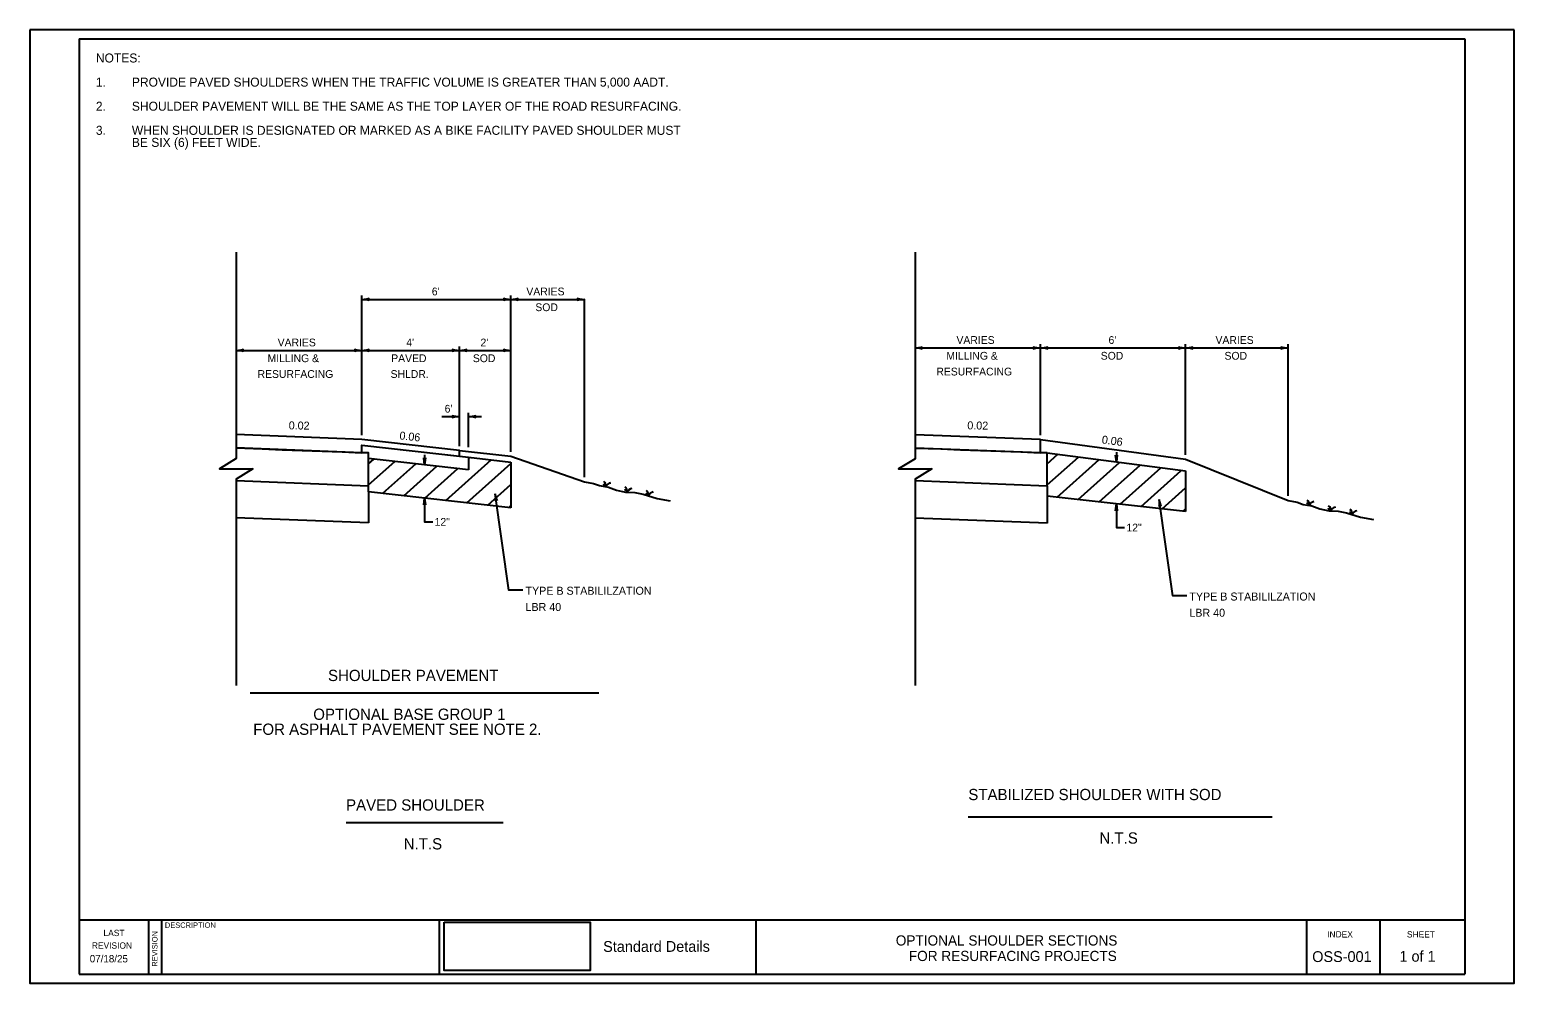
# Model space of a CAD drawing. Extents: x -811 to -151, y 2462 to 2886.
import ezdxf

# ---------------------------------------------------------------- set-up
doc = ezdxf.new("R2010")
doc.units = 0
for name, color, linetype in [('AdhocPoint_dp', 7, 'Continuous'), ('DimLines_dp', 7, 'Continuous'), ('NonPlottingEle_dp', 7, 'Continuous'), ('PavtBase_px', 7, 'Continuous'), ('PavtMisc_px', 7, 'Continuous'), ('PavtStabilization', 7, 'Continuous'), ('PavtStabilization_px', 7, 'Continuous'), ('PlotBorder_dp', 7, 'Continuous'), ('SheetBorder_dp', 7, 'Continuous'), ('Sod', 7, 'Continuous'), ('TextMisc', 7, 'Continuous'), ('TextTitle', 7, 'Continuous')]:
    doc.layers.add(name, color=color, linetype=linetype)

msp = doc.modelspace()

# ---------------------------------------------------------------- linework, layer by layer
at = {"layer": 'AdhocPoint_dp'}
msp.add_line((-810.6, 2461.67), (-810.6, 2461.67), dxfattribs=at)
msp.add_line((-810.6, 2461.67), (-810.6, 2461.67), dxfattribs=at)
at = {"layer": 'DimLines_dp'}
for p, q in [((-662.91, 2731.47), (-662.91, 2767.44)), ((-662.91, 2765.77), (-596.7, 2765.77)), ((-596.7, 2739.18), (-596.7, 2767.44)), ((-596.7, 2765.77), (-563.95, 2765.77)), ((-563.95, 2686.71), (-563.95, 2765.77)), ((-361.24, 2705.43), (-361.24, 2745.86)), ((-296.71, 2717.6), (-296.71, 2745.86)), ((-251.19, 2678.38), (-251.19, 2745.86)), ((-718.83, 2743.1), (-662.91, 2743.1)), ((-662.91, 2705.43), (-662.91, 2744.77)), ((-662.91, 2743.1), (-619.51, 2743.1)), ((-619.51, 2700.54), (-619.51, 2744.77)), ((-619.51, 2743.1), (-596.7, 2743.1)), ((-596.7, 2716.5), (-596.7, 2744.77)), ((-416.98, 2744.19), (-361.24, 2744.19)), ((-361.24, 2744.19), (-296.71, 2744.19)), ((-296.71, 2744.19), (-251.19, 2744.19)), ((-627.44, 2713.64), (-619.51, 2713.64)), ((-615.51, 2700.09), (-615.51, 2715.31)), ((-615.51, 2713.64), (-609.67, 2713.64)), ((-596.7, 2697.98), (-596.7, 2717.6)), ((-296.71, 2696.72), (-296.71, 2717.6)), ((-635.04, 2692.22), (-635.44, 2695.28)), ((-635.44, 2695.28), (-635.04, 2694.43)), ((-635.04, 2696.64), (-635.04, 2692.22)), ((-634.64, 2695.28), (-635.04, 2692.22)), ((-635.04, 2694.43), (-634.64, 2695.28)), ((-327.5, 2693.48), (-327.89, 2696.54)), ((-327.89, 2696.54), (-327.5, 2695.69)), ((-327.5, 2697.9), (-327.5, 2693.48)), ((-327.1, 2696.54), (-327.5, 2693.48)), ((-327.5, 2695.69), (-327.1, 2696.54)), ((-635.44, 2674.37), (-635.04, 2677.43)), ((-635.04, 2675.23), (-635.44, 2674.37)), ((-635.04, 2677.43), (-635.04, 2666.86)), ((-635.04, 2677.43), (-634.64, 2674.37)), ((-634.64, 2674.37), (-635.04, 2675.23)), ((-602.77, 2676.35), (-603.59, 2679.33)), ((-603.59, 2679.33), (-603.56, 2676.24)), ((-603.56, 2676.24), (-603.28, 2677.15)), ((-603.28, 2677.15), (-602.77, 2676.35)), ((-327.89, 2671.8), (-327.5, 2674.86)), ((-327.5, 2674.86), (-327.5, 2664.29)), ((-327.5, 2674.86), (-327.1, 2671.8)), ((-307.64, 2673.78), (-308.46, 2676.76)), ((-308.46, 2676.76), (-308.42, 2673.68)), ((-308.42, 2673.68), (-308.15, 2674.58)), ((-308.15, 2674.58), (-307.64, 2673.78)), ((-327.5, 2672.66), (-327.89, 2671.8)), ((-327.1, 2671.8), (-327.5, 2672.66))]:
    msp.add_line(p, q, dxfattribs=at)
for points in [[(-718.83, 2786.7), (-718.83, 2694.95), (-726.24, 2690.37), (-711.41, 2690.37), (-718.83, 2685.79), (-718.83, 2594.04)], [(-416.98, 2786.69), (-416.98, 2694.94), (-424.4, 2690.36), (-409.57, 2690.36), (-416.98, 2685.79), (-416.98, 2594.04)], [(-660.69, 2765.77), (-659.85, 2765.37), (-662.91, 2765.77), (-659.85, 2766.17), (-660.69, 2765.77)], [(-598.92, 2765.77), (-599.77, 2766.17), (-596.7, 2765.77), (-599.77, 2765.37), (-598.92, 2765.77)], [(-594.48, 2765.77), (-593.63, 2765.37), (-596.7, 2765.77), (-593.63, 2766.17), (-594.48, 2765.77)], [(-566.17, 2765.77), (-567.01, 2766.17), (-563.95, 2765.77), (-567.01, 2765.37), (-566.17, 2765.77)], [(-716.61, 2743.1), (-715.76, 2742.7), (-718.83, 2743.1), (-715.76, 2743.49), (-716.61, 2743.1)], [(-665.13, 2743.1), (-665.98, 2743.49), (-662.91, 2743.1), (-665.98, 2742.7), (-665.13, 2743.1)], [(-660.69, 2743.1), (-659.85, 2742.7), (-662.91, 2743.1), (-659.85, 2743.49), (-660.69, 2743.1)], [(-621.72, 2743.1), (-622.57, 2743.49), (-619.51, 2743.1), (-622.57, 2742.7), (-621.72, 2743.1)], [(-617.29, 2743.1), (-616.44, 2742.7), (-619.51, 2743.1), (-616.44, 2743.49), (-617.29, 2743.1)], [(-598.92, 2743.1), (-599.77, 2743.49), (-596.7, 2743.1), (-599.77, 2742.7), (-598.92, 2743.1)], [(-414.77, 2744.19), (-413.92, 2743.79), (-416.98, 2744.19), (-413.92, 2744.59), (-414.77, 2744.19)], [(-363.45, 2744.19), (-364.3, 2744.59), (-361.24, 2744.19), (-364.3, 2743.79), (-363.45, 2744.19)], [(-359.02, 2744.19), (-358.17, 2743.79), (-361.24, 2744.19), (-358.17, 2744.59), (-359.02, 2744.19)], [(-298.93, 2744.19), (-299.78, 2744.59), (-296.71, 2744.19), (-299.78, 2743.79), (-298.93, 2744.19)], [(-294.49, 2744.19), (-293.64, 2743.79), (-296.71, 2744.19), (-293.64, 2744.59), (-294.49, 2744.19)], [(-253.4, 2744.19), (-254.25, 2744.59), (-251.19, 2744.19), (-254.25, 2743.79), (-253.4, 2744.19)], [(-621.72, 2713.64), (-622.57, 2714.04), (-619.51, 2713.64), (-622.57, 2713.24), (-621.72, 2713.64)], [(-613.29, 2713.64), (-612.44, 2713.24), (-615.51, 2713.64), (-612.44, 2714.04), (-613.29, 2713.64)], [(-635.04, 2677.43), (-635.04, 2666.86), (-631.39, 2666.86)], [(-591.35, 2636.46), (-597.53, 2636.46), (-603.59, 2679.33)], [(-327.5, 2674.86), (-327.5, 2664.29), (-323.85, 2664.29)], [(-296.22, 2633.89), (-302.39, 2633.89), (-308.46, 2676.76)]]:
    msp.add_lwpolyline(points, dxfattribs=at)
at = {"layer": 'NonPlottingEle_dp'}
msp.add_lwpolyline([(-626.4, 2488.79), (-561.38, 2488.79), (-561.38, 2467.33), (-626.4, 2467.33)], close=True, dxfattribs=at)
at = {"layer": 'PavtBase_px'}
for p, q in [((-659.95, 2697.49), (-662.91, 2697.6)), ((-615.51, 2695.57), (-615.51, 2690.02))]:
    msp.add_line(p, q, dxfattribs=at)
msp.add_lwpolyline([(-615.5, 2690.02), (-659.95, 2695.02), (-659.95, 2697.49), (-662.91, 2697.6), (-662.91, 2700.9), (-615.51, 2695.57)], dxfattribs=at)
at = {"layer": 'PavtMisc_px'}
for p, q in [((-662.91, 2703.43), (-718.83, 2705.62)), ((-718.83, 2705.62), (-718.83, 2699.69)), ((-718.83, 2699.69), (-707.19, 2699.25)), ((-662.91, 2703.43), (-662.91, 2703.43)), ((-662.91, 2697.6), (-662.91, 2700.9)), ((-662.91, 2700.9), (-662.91, 2700.9)), ((-361.24, 2703.43), (-416.98, 2705.61)), ((-416.98, 2705.61), (-416.98, 2699.68)), ((-416.98, 2699.68), (-405.51, 2699.25)), ((-361.24, 2700.9), (-361.24, 2703.43)), ((-361.24, 2703.43), (-361.24, 2703.43)), ((-361.24, 2697.6), (-361.24, 2700.9)), ((-361.24, 2700.9), (-361.24, 2700.9)), ((-707.19, 2699.25), (-698.41, 2698.92)), ((-698.41, 2698.92), (-671.69, 2697.93)), ((-671.69, 2697.93), (-662.91, 2697.6)), ((-405.51, 2699.25), (-396.74, 2698.92)), ((-396.74, 2698.92), (-370.01, 2697.93)), ((-370.01, 2697.93), (-361.24, 2697.6))]:
    msp.add_line(p, q, dxfattribs=at)
msp.add_lwpolyline([(-662.91, 2700.9), (-619.51, 2696.02), (-619.51, 2698.54), (-662.91, 2703.43)], dxfattribs=at)
at = {"layer": 'PavtStabilization'}
for p, q in [((-659.95, 2680.24), (-659.95, 2695.02)), ((-659.95, 2692.69), (-657.63, 2694.76)), ((-659.95, 2683.31), (-648.29, 2693.71)), ((-625.66, 2676.38), (-605.44, 2694.43)), ((-616.33, 2675.33), (-596.7, 2692.85)), ((-615.51, 2695.57), (-596.7, 2693.45)), ((-615.51, 2694.83), (-614.77, 2695.48)), ((-596.7, 2693.45), (-596.71, 2673.12)), ((-358.27, 2697.49), (-296.71, 2689.46)), ((-358.27, 2692.69), (-353.58, 2696.88)), ((-358.27, 2683.31), (-344.41, 2695.68)), ((-353.89, 2677.84), (-335.23, 2694.49)), ((-344.55, 2676.78), (-326.06, 2693.29)), ((-653.67, 2679.53), (-638.96, 2692.66)), ((-644.33, 2678.48), (-629.62, 2691.61)), ((-635, 2677.43), (-620.29, 2690.56)), ((-335.22, 2675.73), (-316.89, 2692.1)), ((-325.88, 2674.68), (-307.72, 2690.9)), ((-316.55, 2673.63), (-298.81, 2689.47)), ((-296.71, 2689.46), (-296.72, 2671.4)), ((-659.95, 2682.92), (-659.95, 2682.92)), ((-596.71, 2673.12), (-659.95, 2680.24)), ((-606.99, 2674.28), (-596.7, 2683.46)), ((-307.21, 2672.58), (-296.71, 2681.95)), ((-597.66, 2673.23), (-596.71, 2674.08)), ((-296.72, 2671.4), (-358.27, 2678.33)), ((-669.38, 2666.72), (-669.38, 2666.72)), ((-297.88, 2671.53), (-296.72, 2672.57))]:
    msp.add_line(p, q, dxfattribs=at)
at = {"layer": 'PavtStabilization_px'}
for p, q in [((-361.24, 2697.6), (-416.98, 2699.68)), ((-358.27, 2697.49), (-361.24, 2697.6)), ((-358.27, 2697.49), (-361.24, 2697.6)), ((-358.27, 2682.92), (-358.27, 2697.49)), ((-659.95, 2680.24), (-659.95, 2666.37)), ((-416.98, 2685.19), (-358.27, 2682.92)), ((-358.27, 2682.92), (-358.27, 2666.32)), ((-659.95, 2666.37), (-718.83, 2668.58)), ((-416.98, 2668.57), (-358.27, 2666.37)), ((-367.71, 2666.72), (-367.7, 2666.72))]:
    msp.add_line(p, q, dxfattribs=at)
msp.add_lwpolyline([(-718.83, 2685.19), (-659.95, 2682.92), (-659.95, 2697.49), (-662.91, 2697.6), (-718.83, 2699.69)], dxfattribs=at)
at = {"layer": 'PlotBorder_dp'}
msp.add_line((-150.6, 2885.67), (-810.6, 2885.67), dxfattribs=at)
msp.add_lwpolyline([(-810.6, 2885.67), (-810.6, 2461.67), (-150.6, 2461.67), (-150.6, 2885.67)], dxfattribs=at)
at = {"layer": 'SheetBorder_dp'}
for p, q in [((-788.6, 2881.67), (-788.6, 2465.67)), ((-788.6, 2881.67), (-172.6, 2881.67)), ((-172.6, 2881.67), (-172.6, 2465.67)), ((-557.51, 2590.65), (-712.59, 2590.65)), ((-258.21, 2535.62), (-393.32, 2535.62)), ((-600.14, 2533.04), (-669.95, 2533.04)), ((-788.6, 2489.84), (-172.6, 2489.84)), ((-757.76, 2489.84), (-757.76, 2465.67)), ((-751.93, 2489.84), (-751.93, 2465.67)), ((-628.61, 2489.84), (-628.61, 2465.67)), ((-487.76, 2489.84), (-487.76, 2465.67)), ((-242.76, 2465.67), (-242.76, 2489.84)), ((-210.26, 2465.67), (-210.26, 2489.84)), ((-788.6, 2465.67), (-172.6, 2465.67))]:
    msp.add_line(p, q, dxfattribs=at)
at = {"layer": 'Sod'}
for p, q in [((-361.24, 2703.43), (-296.71, 2694.72)), ((-619.51, 2698.54), (-596.7, 2695.98)), ((-596.7, 2695.98), (-563.95, 2684.71)), ((-296.71, 2694.72), (-251.19, 2676.38))]:
    msp.add_line(p, q, dxfattribs=at)
for points in [[(-563.95, 2684.71), (-559.92, 2683.94), (-557.23, 2682.96), (-553.34, 2682.26), (-549.75, 2680.94), (-545.66, 2680.08), (-541.6, 2679.92), (-537.9, 2679.22), (-531.67, 2677.23), (-525.94, 2676.22)], [(-251.19, 2676.38), (-247.16, 2675.61), (-244.47, 2674.63), (-240.57, 2673.93), (-236.99, 2672.6), (-232.89, 2671.74), (-228.84, 2671.59), (-225.14, 2670.89), (-218.9, 2668.9), (-213.17, 2667.88)]]:
    msp.add_lwpolyline(points, dxfattribs=at)
for centre, radius, start, end in [((-555.26, 2682.47), 0.859, 19.391, 120.32541), ((-555.26, 2682.47), 0.816, 359.10579, 120.32541), ((-556.59, 2682.93), 2.15, 352.40051, 57.26049), ((-556.59, 2682.93), 2.19, 348.82963, 57.26049), ((-552.06, 2681.58), 2.54, 97.81997, 159.42752), ((-552.06, 2681.58), 2.6, 97.81997, 155.04472), ((-545.76, 2680.06), 0.859, 19.391, 120.32541), ((-545.76, 2680.06), 0.816, 359.10579, 120.32541), ((-547.09, 2680.52), 2.15, 352.40051, 57.26049), ((-547.09, 2680.52), 2.19, 348.82963, 57.26049), ((-542.56, 2679.17), 2.54, 97.81997, 159.42752), ((-542.56, 2679.17), 2.6, 97.81997, 155.04472), ((-537.59, 2678.9), 2.15, 352.40051, 57.26049), ((-537.59, 2678.9), 2.19, 348.82963, 57.26049), ((-533.06, 2677.56), 2.54, 97.81997, 159.42752), ((-533.06, 2677.56), 2.6, 97.81997, 155.04472), ((-536.26, 2678.45), 0.859, 19.391, 120.32541), ((-536.26, 2678.45), 0.816, 359.10579, 120.32541), ((-242.5, 2674.14), 0.859, 19.391, 120.32541), ((-242.5, 2674.14), 0.816, 359.10579, 120.32541), ((-243.83, 2674.6), 2.15, 352.40051, 57.26049), ((-243.83, 2674.6), 2.19, 348.82963, 57.26049), ((-239.3, 2673.25), 2.54, 97.81997, 159.42752), ((-239.3, 2673.25), 2.6, 97.81997, 155.04472), ((-234.33, 2672.19), 2.15, 352.40051, 57.26049), ((-234.33, 2672.19), 2.19, 348.82963, 57.26049), ((-229.8, 2670.84), 2.54, 97.81997, 159.42752), ((-229.8, 2670.84), 2.6, 97.81997, 155.04472), ((-233, 2671.73), 0.859, 19.391, 120.32541), ((-233, 2671.73), 0.816, 359.10579, 120.32541), ((-223.49, 2670.11), 0.859, 19.391, 120.32541), ((-223.49, 2670.11), 0.816, 359.10579, 120.32541), ((-224.83, 2670.57), 2.15, 352.40051, 57.26049), ((-224.83, 2670.57), 2.19, 348.82963, 57.26049), ((-220.29, 2669.22), 2.54, 97.81997, 159.42752), ((-220.29, 2669.22), 2.6, 97.81997, 155.04472)]:
    msp.add_arc(centre, radius, start, end, dxfattribs=at)

# ---------------------------------------------------------------- texts
at = {"layer": 'TextMisc'}
for s, height, p in [('NOTES:', 4, (-781.17, 2871.09)), ('PROVIDE PAVED SHOULDERS WHEN THE TRAFFIC VOLUME IS GREATER THAN 5,000 AADT.', 4, (-765.17, 2860.37)), ('1.', 4, (-781.17, 2860.37)), ('2.', 4, (-781.17, 2849.65)), ('SHOULDER PAVEMENT WILL BE THE SAME AS THE TOP LAYER OF THE ROAD RESURFACING.', 4, (-765.17, 2849.65)), ('3.', 4, (-781.17, 2838.93)), ('WHEN SHOULDER IS DESIGNATED OR MARKED AS A BIKE FACILITY PAVED SHOULDER MUST', 4, (-765.17, 2838.93)), ('BE SIX (6) FEET WIDE.', 4, (-765.17, 2833.57)), ("6'", 3.458, (-631.82, 2767.55)), ('VARIES', 3.458, (-589.8, 2767.55)), ('SOD', 3.458, (-585.8, 2760.54)), ('VARIES', 3.458, (-700.35, 2744.87)), ("4'", 3.458, (-643.17, 2744.87)), ("2'", 3.458, (-610.17, 2744.87)), ('VARIES', 3.458, (-398.59, 2745.97)), ("6'", 3.458, (-330.99, 2745.97)), ('VARIES', 3.458, (-283.43, 2745.97)), ('MILLING &', 3.458, (-704.85, 2737.86)), ('PAVED', 3.458, (-649.88, 2737.86)), ('SOD', 3.458, (-613.58, 2737.86)), ('MILLING &', 3.458, (-403.09, 2738.96)), ('SOD', 3.458, (-334.45, 2738.96)), ('SOD', 3.458, (-279.42, 2738.96)), ('RESURFACING', 3.4583, (-709.29, 2730.85)), ('SHLDR.', 3.458, (-650.15, 2730.85)), ('RESURFACING', 3.4583, (-407.53, 2731.94)), ("6'", 3.458, (-626.13, 2715.42)), ('12"', 3.458, (-630.58, 2665.13)), ('12"', 3.458, (-323.03, 2662.56)), ('TYPE B STABILILZATION', 3.5571, (-590.18, 2634.44)), ('TYPE B STABILILZATION', 3.5571, (-295.05, 2631.87)), ('LBR 40', 3.557, (-590.18, 2627.22)), ('LBR 40', 3.557, (-295.05, 2624.66)), ('OPTIONAL SHOULDER SECTIONS', 4.5246, (-425.56, 2478.47)), ('FOR RESURFACING PROJECTS', 4.5246, (-419.76, 2471.58))]:
    msp.add_text(s, height=height, dxfattribs=at).set_placement(p)
for s, height, rotation, p in [('0.02', 3.557, 359, (-695.46, 2707.99)), ('0.06', 3.557, 353.82971, (-646.35, 2703.54)), ('0.02', 3.557, 359, (-393.78, 2707.99)), ('0.06', 3.557, 352.47789, (-334.14, 2701.76)), ('DESCRIPTION', 2.4, 0.04975, (-750.5, 2486.33)), ('LAST ', 2.8, 359.86925, (-777.8, 2482.68)), ('REVISION', 2.4, 89.86925, (-753.81, 2469.07)), ('INDEX', 2.8, 359.86066, (-233.81, 2482.06)), ('SHEET', 2.8, 359.86066, (-198.35, 2482.06)), ('REVISION', 2.8, 359.86925, (-782.97, 2477.1)), ('Standard Details', 4.8, 0.04975, (-555.65, 2475.64)), ('OSS-001', 4.8, 0.04975, (-240.43, 2471.14)), ('1 of 1', 4.8, 0.04975, (-201.65, 2471.28)), ('07/18/25', 3.258, 359.86925, (-783.89, 2471))]:
    msp.add_text(s, height=height, rotation=rotation, dxfattribs=at).set_placement(p)
at = {"layer": 'TextTitle'}
for s, p in [('SHOULDER PAVEMENT', (-677.98, 2596.07)), ('OPTIONAL BASE GROUP 1', (-684.54, 2578.81)), ('FOR ASPHALT PAVEMENT SEE NOTE 2.', (-711.23, 2572.15)), ('STABILIZED SHOULDER WITH SOD', (-393.32, 2543.12)), ('PAVED SHOULDER', (-669.95, 2538.46)), ('N.T.S', (-335.04, 2523.78)), ('N.T.S', (-644.33, 2521.2))]:
    msp.add_text(s, height=5, dxfattribs=at).set_placement(p)

doc.saveas('drawing.dxf')
